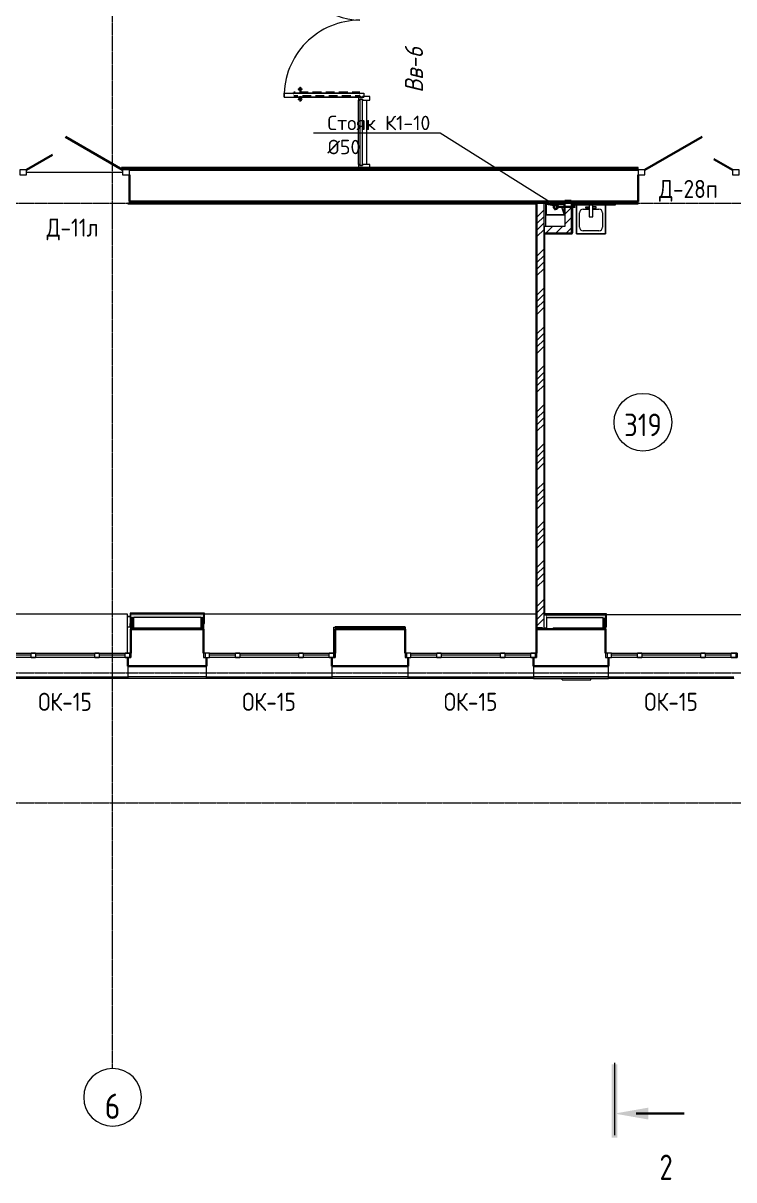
# Model space of a CAD drawing. Header units: millimetres. Extents: x -10178924 to 11692288, y -947381 to 58396.
# Drawn here: x 16811 to 26649, y -280204 to -264191 of the extents above; entities that cross this region are included whole.
import ezdxf
from ezdxf import colors
from ezdxf.entities.mleader import LeaderData, LeaderLine
from ezdxf.math import Vec2, Vec3

# ---------------------------------------------------------------- set-up
doc = ezdxf.new("R2010")
doc.units = ezdxf.units.MM
doc.linetypes.add('ADSK_Линия сетки', pattern=[25, 20, -2.5, 0, -2.5])
doc.linetypes.add('ADSK_Штриховая_ш3 п1_5', pattern=[4.5, 3, -1.5])
for name, color, linetype, lineweight in [('!К1', 32, 'Continuous', 30), ('_ Окна', 7, 'Continuous', 9), ('Аннотация', 7, 'Continuous', 18), ('Витраж', 7, 'Continuous', 9), ('Выноски ВК', 7, 'Continuous', 0), ('Двери', 7, 'Continuous', 9), ('Марки', 7, 'Continuous', 20), ('Марки дверей', 7, 'Continuous', 20), ('Марки окон', 7, 'Continuous', 20), ('Обобщенные модели', 7, 'Continuous', 18), ('Окна', 7, 'Continuous', 9), ('Оси', 253, 'Continuous', 9), ('Панели витража', 7, 'Continuous', 9), ('Перекрытие', 7, 'Continuous', 18), ('Разрезы', 7, 'Continuous', 9), ('Сантехника', 7, 'Continuous', 18), ('Стены внутренние', 7, 'Continuous', 18), ('Стены наружные', 7, 'Continuous', 18), ('Стены несущие', 7, 'Continuous', 30), ('Стены отделка', 7, 'Continuous', 30), ('Стены штриховка', 7, 'Continuous', 9), ('ШТРИХОВКА', 252, 'Continuous', 15)]:
    doc.layers.add(name, color=color, linetype=linetype, lineweight=lineweight)
doc.layers.add('Линии', color=7, linetype='Continuous', lineweight=9, true_color=0x00a600)
doc.styles.add('GOST Common', font='GOST_Common.ttf', dxfattribs={"width": 0.9, "height": 350})
doc.styles.add('GOST Common_2', font='GOST_Common.ttf', dxfattribs={"width": 0.9, "height": 250})
doc.styles.add('GOST Common_3', font='GOST_Common.ttf', dxfattribs={"width": 0.8, "height": 350})
doc.styles.add('GOST Common_B_I', font='', dxfattribs={"width": 0.9, "height": 250})
doc.styles.add('PDF ISOCPEUR', font='isocpeur.ttf')
doc.styles.get('GOST Common_B_I').set_extended_font_data('GOST Common', italic=True, bold=True)
pattern_1 = [(45, (-4e-11, -184652.27), (-70.71068, 70.71068), [])]

# ---------------------------------------------------------------- blocks, each defined once
blk = doc.blocks.new('Витражная двухстворчатая дверь - Входная двухстворчатая левая-6453916-План 3-го этажа')
at = {"layer": 'Двери'}
for p, q in [((-945, 55), (-890, 55)), ((-945, 55), (-945, -825)), ((-890, -825), (-890, 55)), ((890, 55), (945, 55)), ((890, -1045), (890, 55)), ((945, -1045), (945, 55)), ((-945, -825), (-890, -825)), ((890, -1045), (945, -1045)), ((945, -1045), (890, -1045))]:
    blk.add_line(p, q, dxfattribs=at)
for centre, radius, start, end in [((-945, 0), 825, 270, 0), ((925, 0), 1045, 180, 271.0966)]:
    blk.add_arc(centre, radius, start, end, dxfattribs=at)
blk = doc.blocks.new('Системная панель - Стекло - 40мм-6453918-План 3-го этажа')
at = {"layer": 'Панели витража', "lineweight": 18}
for p, q in [((457.5, 40), (-457.5, 40)), ((-457.5, 40), (-457.5, 0)), ((-457.5, 0), (457.5, 0)), ((457.5, 0), (457.5, 40))]:
    blk.add_line(p, q, dxfattribs=at)
blk = doc.blocks.new('Прямоугольный импост - Импост структурный с накладкой - 100мм-5753058-План 3-го этажа')
at = {"layer": 'Витраж'}
for p, q in [((21454, 8829), (21454, 9724)), ((21571, 8829), (21571, 9724))]:
    blk.add_line(p, q, dxfattribs=at)
blk = doc.blocks.new('Прямоугольный импост - Импост структурный с накладкой - 160мм-6453677-План 3-го этажа')
at = {"layer": 'Витраж', "lineweight": 18}
for p, q in [((-25, 0), (-25, 17)), ((-25, 17), (25, 17)), ((-15, 0), (-25, 0)), ((-15, -40), (-15, 0)), ((25, 0), (15, 0)), ((15, 0), (15, -40)), ((25, 17), (25, 0)), ((-25, -140), (-25, -40)), ((-25, -40), (-15, -40)), ((25, -140), (-25, -140)), ((15, -40), (25, -40)), ((25, -40), (25, -140))]:
    blk.add_line(p, q, dxfattribs=at)
blk = doc.blocks.new('Прямоугольный импост - Импост структурный с накладкой - 160мм-6453686-План 3-го этажа')
at = {"layer": 'Витраж', "lineweight": 18}
for p, q in [((-50, 0), (-50, 17)), ((-50, 17), (0, 17)), ((-40, 0), (-50, 0)), ((-40, -40), (-40, 0)), ((0, 0), (-10, 0)), ((-10, 0), (-10, -40)), ((0, 17), (0, 0)), ((-50, -140), (-50, -40)), ((-50, -40), (-40, -40)), ((0, -140), (-50, -140)), ((-10, -40), (0, -40)), ((0, -40), (0, -140))]:
    blk.add_line(p, q, dxfattribs=at)
blk = doc.blocks.new('Дверь-Alumark_двупольная с глухим окном_S70 - 1400х2200 алюм ост Д30п-6129808-План 3-го этажа')
at = {"layer": 'Двери', "lineweight": 30}
for p, q in [((-480, 220), (312, 677)), ((730, 220), (475, 367))]:
    blk.add_line(p, q, dxfattribs=at)
at = {"layer": 'Двери'}
for p, q in [((-575, 220), (-575, 150)), ((-480, 220), (-575, 220)), ((-480, 150), (-480, 220)), ((730, 220), (730, 150)), ((825, 220), (730, 220)), ((825, 150), (825, 220)), ((-575, 150), (-480, 150)), ((730, 150), (825, 150))]:
    blk.add_line(p, q, dxfattribs=at)
blk = doc.blocks.new('Дверь-Alumark_двупольная с глухим окном_S70 - 1520х2200 алюм ост Д-11л-6129591-План 3-го этажа')
at = {"layer": 'Двери', "lineweight": 30}
for p, q in [((790, 220), (-2, 677)), ((-540, 220), (-181, 427))]:
    blk.add_line(p, q, dxfattribs=at)
at = {"layer": 'Двери'}
for p, q in [((-635, 220), (-635, 150)), ((-540, 220), (-635, 220)), ((-540, 150), (-540, 220)), ((790, 220), (790, 150)), ((885, 220), (790, 220)), ((885, 150), (885, 220)), ((-635, 150), (-540, 150)), ((790, 150), (885, 150))]:
    blk.add_line(p, q, dxfattribs=at)
blk = doc.blocks.new('GM_Отверстие прямоугольное _в плите_ - Отверстие-V7-План 3-го этажа')
at = {"layer": 'Обобщенные модели'}
for p, q in [((-75, -125), (-75, 125)), ((-75, 125), (75, 125)), ((75, 125), (-75, 125)), ((-75, 125), (-75, -125)), ((-75, -125), (-37.5, 87.5)), ((-37.5, 87.5), (75, 125)), ((75, 125), (75, -125)), ((75, -125), (75, 125)), ((75, -125), (-75, -125)), ((-75, -125), (75, -125))]:
    blk.add_line(p, q, dxfattribs=at)
for start, end in [(360, 180), (180, 360), (60, 165), (300, 360), (195, 270)]:
    blk.add_arc((0, 0), 2.5, start, end, dxfattribs=at)
blk = doc.blocks.new('окно трехпол с фрамугой - 1800 и 1820х2300_h___нов_ ок15-2116658-План 3-го этажа')
at = {"layer": '_ Окна', "lineweight": 18}
for p, q in [((-910, 75), (-910, 135)), ((-910, 135), (-830, 135)), ((-830, 75), (-910, 75)), ((-830, 135), (-830, 75)), ((-470, 75), (-470, 135)), ((-470, 135), (-410, 135)), ((-410, 75), (-470, 75)), ((-410, 135), (-410, 75)), ((410, 75), (410, 135)), ((410, 135), (470, 135)), ((470, 75), (410, 75)), ((470, 135), (470, 75)), ((830, 135), (830, 75)), ((910, 135), (830, 135)), ((830, 75), (910, 75)), ((910, 75), (910, 135))]:
    blk.add_line(p, q, dxfattribs=at)
at = {"layer": '_ Окна'}
for p, q in [((-890, 75), (-890, 135)), ((-830, 105), (-470, 105)), ((-410, 105), (410, 105)), ((470, 105), (830, 105)), ((890, 75), (890, 135))]:
    blk.add_line(p, q, dxfattribs=at)
at = {"layer": 'Окна'}
for p, q in [((-910, 135), (-910, 75)), ((-830, 135), (-910, 135)), ((-910, 75), (-830, 75)), ((-830, 135), (-470, 135)), ((-470, 75), (-830, 75)), ((-410, 135), (-470, 135)), ((-470, 75), (-410, 75)), ((-410, 135), (410, 135)), ((410, 75), (-410, 75)), ((470, 135), (410, 135)), ((410, 75), (470, 75)), ((470, 135), (830, 135)), ((830, 75), (470, 75)), ((910, 135), (830, 135)), ((830, 75), (910, 75)), ((910, 75), (910, 135))]:
    blk.add_line(p, q, dxfattribs=at)
blk = doc.blocks.new('окно трехпол с фрамугой - 1800 и 1820х2300_h___нов_ ок15-V12-План 3-го этажа')
at = {"layer": '_ Окна', "lineweight": 18}
for p, q in [((-910, 75), (-910, 135)), ((-910, 135), (-830, 135)), ((-830, 75), (-910, 75)), ((-830, 135), (-830, 75)), ((-470, 75), (-470, 135)), ((-470, 135), (-410, 135)), ((-410, 75), (-470, 75)), ((-410, 135), (-410, 75)), ((410, 75), (410, 135)), ((410, 135), (470, 135)), ((470, 75), (410, 75)), ((470, 135), (470, 75)), ((830, 135), (830, 75)), ((910, 135), (830, 135)), ((830, 75), (910, 75)), ((910, 75), (910, 135))]:
    blk.add_line(p, q, dxfattribs=at)
at = {"layer": '_ Окна'}
for p, q in [((-890, 75), (-890, 135)), ((-830, 105), (-470, 105)), ((-410, 105), (410, 105)), ((470, 105), (830, 105)), ((890, 75), (890, 135))]:
    blk.add_line(p, q, dxfattribs=at)
at = {"layer": 'Окна'}
for p, q in [((-910, 135), (-910, 75)), ((-830, 135), (-910, 135)), ((-910, 75), (-830, 75)), ((-830, 135), (-470, 135)), ((-470, 75), (-830, 75)), ((-410, 135), (-470, 135)), ((-470, 75), (-410, 75)), ((-410, 135), (410, 135)), ((410, 75), (-410, 75)), ((470, 135), (410, 135)), ((410, 75), (470, 75)), ((470, 135), (830, 135)), ((830, 75), (470, 75)), ((910, 135), (830, 135)), ((830, 75), (910, 75)), ((910, 75), (910, 135))]:
    blk.add_line(p, q, dxfattribs=at)
blk = doc.blocks.new('окно трехпол с фрамугой - 1800 и 1820х2300_h___нов_ ок15-V14-План 3-го этажа')
at = {"layer": '_ Окна', "lineweight": 18}
for p, q in [((-910, 75), (-910, 135)), ((-910, 135), (-830, 135)), ((-830, 75), (-910, 75)), ((-830, 135), (-830, 75)), ((-470, 75), (-470, 135)), ((-470, 135), (-410, 135)), ((-410, 75), (-470, 75)), ((-410, 135), (-410, 75)), ((410, 75), (410, 135)), ((410, 135), (470, 135)), ((470, 75), (410, 75)), ((470, 135), (470, 75)), ((830, 135), (830, 75)), ((910, 135), (830, 135)), ((830, 75), (910, 75)), ((910, 75), (910, 135))]:
    blk.add_line(p, q, dxfattribs=at)
at = {"layer": '_ Окна'}
for p, q in [((-890, 75), (-890, 135)), ((-830, 105), (-470, 105)), ((-410, 105), (410, 105)), ((470, 105), (830, 105)), ((890, 75), (890, 135))]:
    blk.add_line(p, q, dxfattribs=at)
at = {"layer": 'Окна'}
for p, q in [((-910, 135), (-910, 75)), ((-830, 135), (-910, 135)), ((-910, 75), (-830, 75)), ((-830, 135), (-470, 135)), ((-470, 75), (-830, 75)), ((-410, 135), (-470, 135)), ((-470, 75), (-410, 75)), ((-410, 135), (410, 135)), ((410, 75), (-410, 75)), ((470, 135), (410, 135)), ((410, 75), (470, 75)), ((470, 135), (830, 135)), ((830, 75), (470, 75)), ((910, 135), (830, 135)), ((830, 75), (910, 75)), ((910, 75), (910, 135))]:
    blk.add_line(p, q, dxfattribs=at)
blk = doc.blocks.new('GM_Отверстие прямоугольное _в плите_ - Отверстие-V21-План 3-го этажа')
at = {"layer": 'Обобщенные модели'}
for p, q in [((-75, -125), (-75, 125)), ((-75, 125), (75, 125)), ((75, 125), (-75, 125)), ((-75, 125), (-75, -125)), ((-75, -125), (-37.5, 87.5)), ((-37.5, 87.5), (75, 125)), ((75, 125), (75, -125)), ((75, -125), (75, 125)), ((75, -125), (-75, -125)), ((-75, -125), (75, -125))]:
    blk.add_line(p, q, dxfattribs=at)
for start, end in [(360, 180), (180, 360), (60, 165), (300, 360), (195, 270)]:
    blk.add_arc((0, 0), 2.5, start, end, dxfattribs=at)
blk = doc.blocks.new('SND_2D_Раковина - 400х400-V30-План 3-го этажа')
at = {"layer": 'Сантехника'}
for p, q in [((-200, 180), (-200, -220)), ((-200, -220), (-200, 180)), ((-25, 180), (-25, 15)), ((25, 15), (25, 180)), ((200, -220), (200, 180)), ((200, 180), (200, -220)), ((-160, -130), (-160, 70)), ((-110, 120), (-25, 120)), ((-70, 150), (-25, 150)), ((-70, 135), (-70, 150)), ((-25, 135), (-70, 135)), ((-25, 15), (25, 15)), ((70, 150), (25, 150)), ((25, 135), (70, 135)), ((25, 120), (110, 120)), ((70, 135), (70, 150)), ((160, 70), (160, -130)), ((-200, -220), (200, -220)), ((200, -220), (-200, -220)), ((110, -180), (-110, -180))]:
    blk.add_line(p, q, dxfattribs=at)
for centre, start, end in [((-110, 70), 90, 180), ((110, 70), 0, 90), ((-110, -130), 180, 270), ((110, -130), 270, 0)]:
    blk.add_arc(centre, 50, start, end, dxfattribs=at)
blk = doc.blocks.new('Ось сетки - Круг_Ø8 мм-8258-План 3-го этажа')
at = {"layer": 'Оси', "lineweight": 20}
for start, end in [(360, 180), (180, 360)]:
    blk.add_arc((0, 0), 4, start, end, dxfattribs=at)
blk = doc.blocks.new('Разрез - Номер вида спереди_3_5 мм-16061-План 3-го этажа')
at = {"layer": 'Разрезы'}
for points in [[(9.8, 0.4), (9.8, -0.39), (-0.33, -0.39), (-0.33, 0.4)], [(2.18, -4.67), (3, 0), (3.82, -4.67)]]:
    blk.add_hatch(color=256, dxfattribs=at).paths.add_polyline_path(points)
at = {"layer": 'Разрезы', "lineweight": 30}
blk.add_line((3, -3), (3, -9.66), dxfattribs=at)
blk = doc.blocks.new('3 этаж')
at = {"layer": 'Стены внутренние', "lineweight": 9, "true_color": 0x005b00}
h = blk.add_hatch(dxfattribs=at)
h.set_pattern_fill('FP_4', color=98, style=0, pattern_type=2)
h.set_pattern_definition(pattern_1)
h.paths.add_polyline_path([(24309, -176679), (24397, -176679), (24397, -176334), (24309, -176334), (24309, -176547)])
h = blk.add_hatch(dxfattribs=at)
h.set_pattern_fill('FP_4', color=98, style=0, pattern_type=2)
h.set_pattern_definition(pattern_1)
h.paths.add_polyline_path([(24022, -176767), (24397, -176767), (24397, -176679), (24022, -176679)])
at = {"layer": 'Стены внутренние'}
for points in [[(19269, -182086), (19309, -182086), (19309, -182046), (18304, -182046), (18304, -182086), (19130, -182086)], [(24059, -182234), (24059, -182054), (24047, -182054), (24047, -182234)], [(24874, -182094), (24874, -182054), (24059, -182054), (24059, -182094), (24857, -182094)], [(18344, -182234), (18344, -182086), (18304, -182086), (18304, -182234)], [(19309, -182234), (19309, -182086), (19269, -182086), (19269, -182234), (19294, -182234)], [(24874, -182234), (24874, -182094), (24834, -182094), (24834, -182234), (24857, -182234)]]:
    blk.add_hatch(color=256, dxfattribs=at).paths.add_polyline_path(points)
at = {"layer": 'Стены штриховка'}
h = blk.add_hatch(dxfattribs=at)
h.set_pattern_fill('ANSI34', color=256, scale=20)
h.set_pattern_definition([(45, (-4e-11, -184652.27), (-269.4077, 269.4077), []), (45, (89.8, -184652.27), (-269.4077, 269.4077), []), (45, (179.6, -184652.27), (-269.4077, 269.4077), []), (45, (269.4, -184652.27), (-269.4077, 269.4077), [])])
h.paths.add_polyline_path([(24022, -182254), (24022, -176344), (23922, -176344), (23922, -182254)])
at = {"layer": 'Линии', "color": 7, "linetype": 'ADSK_Штриховая_ш3 п1_5', "lineweight": 30}
for p, q in [((20559, -174876), (20558, -174823)), ((20558, -174823), (21471, -174823)), ((20651, -174823), (20646, -174778)), ((21471, -174823), (21471, -174876)), ((21471, -174876), (20559, -174876)), ((20651, -174876), (20646, -174920))]:
    blk.add_line(p, q, dxfattribs=at)
for centre in [(20646, -174778), (20646, -174920)]:
    blk.add_circle(centre, 17, dxfattribs=at)
at = {"layer": 'Линии', "color": 7}
blk.add_circle((25391, -179389), 400, dxfattribs=at)
at = {"layer": 'Оси', "linetype": 'ADSK_Линия сетки'}
for p, q in [((18050, -188335), (18050, -170836)), ((-10559, -176357), (56005, -176357)), ((-10559, -182857), (50648, -182857)), ((-10559, -184657), (50648, -184657))]:
    blk.add_line(p, q, dxfattribs=at)
at = {"layer": 'Перекрытие'}
for p, q in [((16859, -175925), (18189, -175925)), ((24047, -176334), (24047, -176344)), ((18257, -182046), (15671, -182046)), ((18257, -182584), (18257, -182046)), ((23910, -182046), (19321, -182046)), ((29544, -182054), (24886, -182054)), ((21114, -182584), (21114, -182226)), ((21114, -182226), (21129, -182226)), ((22099, -182226), (22099, -182584))]:
    blk.add_line(p, q, dxfattribs=at)
at = {"layer": 'Разрезы', "lineweight": 20}
blk.add_line((24997, -188258), (24997, -189260), dxfattribs=at)
at = {"layer": 'Стены внутренние'}
for p, q in [((18257, -182073), (18292, -182073)), ((18292, -182085), (18257, -182085))]:
    blk.add_line(p, q, dxfattribs=at)
at = {"layer": 'Стены наружные'}
for p, q in [((18257, -182222), (18292, -182222)), ((18292, -182222), (18292, -182174)), ((16524, -182914), (18259, -182914)), ((16524, -182934), (18259, -182934)), ((18283, -182935), (16529, -182935)), ((18283, -182935), (18283, -182934)), ((19349, -182914), (21084, -182914)), ((21084, -182934), (19349, -182934)), ((19349, -182934), (19349, -182935)), ((21104, -182935), (19349, -182935)), ((21104, -182935), (21104, -182934)), ((22139, -182914), (23874, -182914)), ((23874, -182934), (22139, -182934)), ((22139, -182934), (22139, -182935)), ((23874, -182935), (22139, -182935)), ((23874, -182935), (23874, -182934)), ((24914, -182914), (26649, -182914)), ((26649, -182934), (24914, -182934)), ((24914, -182934), (24914, -182935)), ((26649, -182935), (24914, -182935)), ((26649, -182935), (26649, -182934))]:
    blk.add_line(p, q, dxfattribs=at)
at = {"layer": 'Стены несущие'}
for p, q in [((18284, -175894), (25324, -175894)), ((18284, -175964), (18284, -176334)), ((25324, -176334), (25324, -175964)), ((25324, -176334), (18284, -176334)), ((18304, -182254), (18304, -182584)), ((19309, -182254), (18304, -182254)), ((19309, -182584), (19309, -182254)), ((21129, -182254), (21129, -182584)), ((22099, -182254), (21129, -182254)), ((22099, -182584), (22099, -182254)), ((23919, -182254), (23919, -182584)), ((23919, -182254), (24874, -182254)), ((24874, -182584), (24874, -182254)), ((18259, -182644), (18259, -182764)), ((19349, -182764), (19349, -182644)), ((21084, -182644), (21084, -182764)), ((22139, -182764), (22139, -182644)), ((23874, -182644), (23874, -182764)), ((24914, -182764), (24914, -182644)), ((19349, -182764), (18259, -182764)), ((22139, -182764), (21084, -182764)), ((24914, -182764), (23874, -182764))]:
    blk.add_line(p, q, dxfattribs=at)
at = {"layer": 'Стены отделка', "lineweight": 9}
for p, q in [((18174, -175862), (18174, -175874)), ((25324, -175862), (18174, -175862)), ((18174, -175874), (18284, -175874)), ((18284, -175874), (18284, -175894)), ((25324, -175894), (25324, -175862)), ((24000, -176354), (18260, -176354)), ((18260, -176354), (18260, -176366)), ((18260, -176366), (23910, -176366)), ((18284, -176334), (18284, -176354)), ((23910, -176354), (23910, -182254)), ((24047, -176344), (23922, -176344)), ((23922, -176344), (23922, -182254)), ((24000, -176354), (24000, -176334)), ((24022, -182254), (24022, -176344)), ((24047, -176679), (24047, -176344)), ((24150, -176334), (24150, -176354)), ((25234, -176354), (24150, -176354)), ((24397, -176321), (24309, -176321)), ((24309, -176321), (24309, -176679)), ((24397, -176321), (24397, -176767)), ((24422, -176379), (25010, -176379)), ((24422, -176767), (24422, -176379)), ((25010, -176379), (25010, -176354)), ((25010, -176366), (25324, -176366)), ((25324, -176366), (25324, -176334)), ((24309, -176679), (24022, -176679)), ((24022, -176767), (24422, -176767)), ((24059, -176773), (24032, -176773)), ((24034, -182042), (24034, -176779)), ((24034, -176779), (24409, -176779)), ((24059, -176767), (24059, -176773)), ((24409, -176779), (24409, -176767)), ((18292, -182036), (18292, -182174)), ((19319, -182034), (18294, -182034)), ((19309, -182046), (18304, -182046)), ((18304, -182254), (18304, -182046)), ((19309, -182046), (19309, -182254)), ((19321, -182174), (19321, -182036)), ((24019, -182054), (24019, -182234)), ((24019, -182054), (24874, -182054)), ((24884, -182042), (24034, -182042)), ((24874, -182054), (24874, -182254)), ((24886, -182222), (24886, -182044)), ((18292, -182174), (18304, -182174)), ((18304, -182234), (18344, -182234)), ((18344, -182086), (19269, -182086)), ((18344, -182234), (18344, -182086)), ((18344, -182234), (19309, -182234)), ((19269, -182086), (19269, -182234)), ((19309, -182174), (19321, -182174)), ((21129, -182222), (21129, -182254)), ((22099, -182222), (21129, -182222)), ((22099, -182254), (22099, -182222)), ((24000, -182234), (23919, -182234)), ((23919, -182234), (23919, -182254)), ((24000, -182254), (24000, -182234)), ((24019, -182234), (24059, -182234)), ((24059, -182094), (24834, -182094)), ((24059, -182234), (24059, -182094)), ((24150, -182234), (24150, -182254)), ((24150, -182234), (24874, -182234)), ((24834, -182094), (24834, -182234)), ((24874, -182222), (24886, -182222)), ((23910, -182254), (23919, -182254)), ((18259, -182764), (18259, -182934)), ((19349, -182764), (19349, -182764)), ((19349, -182934), (19349, -182764)), ((21084, -182764), (21084, -182934)), ((22139, -182934), (22139, -182764)), ((23874, -182764), (23874, -182934)), ((24914, -182934), (24914, -182764)), ((19349, -182914), (18259, -182914)), ((18259, -182934), (19349, -182934)), ((22139, -182914), (21084, -182914)), ((21084, -182934), (22139, -182934)), ((24914, -182914), (23874, -182914)), ((23874, -182934), (24914, -182934)), ((23874, -182935), (24271, -182935)), ((24271, -182954), (24271, -182934)), ((24271, -182954), (24671, -182954)), ((24671, -182954), (24671, -182935)), ((24671, -182935), (24914, -182935))]:
    blk.add_line(p, q, dxfattribs=at)
at = {"layer": 'Стены штриховка'}
for p, q in [((25324, -175864), (18174, -175864)), ((25324, -175874), (18284, -175874)), ((18260, -176364), (23912, -176364)), ((23912, -176364), (23912, -182254)), ((24407, -176364), (25324, -176364)), ((24407, -176767), (24407, -176364)), ((24413, -176370), (25010, -176370)), ((24413, -176767), (24413, -176370)), ((25234, -176354), (25324, -176354)), ((24022, -176679), (24022, -176767)), ((24032, -182044), (24032, -176773)), ((24059, -176773), (24059, -176777)), ((24059, -176777), (24409, -176777)), ((18294, -182034), (18292, -182034)), ((18292, -182034), (18292, -182036)), ((19321, -182036), (18292, -182036)), ((18294, -182034), (18294, -182174)), ((19319, -182174), (19319, -182034)), ((19321, -182034), (19319, -182034)), ((19321, -182036), (19321, -182034)), ((24886, -182044), (24032, -182044)), ((24884, -182222), (24884, -182042)), ((24886, -182042), (24884, -182042)), ((24886, -182044), (24886, -182042)), ((22099, -182224), (21129, -182224)), ((22099, -182234), (21129, -182234))]:
    blk.add_line(p, q, dxfattribs=at)
at = {"layer": 'Витраж', "extrusion": (0, 0, -1), "rotation": 270}
for name, p in [('Прямоугольный импост - Импост структурный с накладкой - 160мм-6453677-План 3-го этажа', (-21471, -174903)), ('Прямоугольный импост - Импост структурный с накладкой - 160мм-6453686-План 3-го этажа', (-21471, -175873))]:
    blk.add_blockref(name, p, dxfattribs=at)
at = {"layer": 'Витраж'}
blk.add_blockref('Прямоугольный импост - Импост структурный с накладкой - 100мм-5753058-План 3-го этажа', (0, -184652), dxfattribs=at)
at = {"layer": 'Двери', "rotation": 270}
blk.add_blockref('Витражная двухстворчатая дверь - Входная двухстворчатая левая-6453916-План 3-го этажа', (21471, -173943), dxfattribs=at)
at = {"layer": 'Двери'}
for name, p in [('Дверь-Alumark_двупольная с глухим окном_S70 - 1520х2200 алюм ост Д-11л-6129591-План 3-го этажа', (17399, -176114)), ('Дверь-Alumark_двупольная с глухим окном_S70 - 1400х2200 алюм ост Д30п-6129808-План 3-го этажа', (25899, -176114))]:
    blk.add_blockref(name, p, dxfattribs=at)
at = {"layer": 'Обобщенные модели', "rotation": 270}
for name in ['GM_Отверстие прямоугольное _в плите_ - Отверстие-V7-План 3-го этажа', 'GM_Отверстие прямоугольное _в плите_ - Отверстие-V21-План 3-го этажа', 'GM_Отверстие прямоугольное _в плите_ - Отверстие-V21-План 3-го этажа']:
    blk.add_blockref(name, (24175, -176445), dxfattribs=at)
at = {"layer": 'Окна', "rotation": 180}
for name, p in [('окно трехпол с фрамугой - 1800 и 1820х2300_h___нов_ ок15-V12-План 3-го этажа', (17394, -182509)), ('окно трехпол с фрамугой - 1800 и 1820х2300_h___нов_ ок15-2116658-План 3-го этажа', (20219, -182509)), ('окно трехпол с фрамугой - 1800 и 1820х2300_h___нов_ ок15-V14-План 3-го этажа', (23009, -182509)), ('окно трехпол с фрамугой - 1800 и 1820х2300_h___нов_ ок15-2116658-План 3-го этажа', (25784, -182509))]:
    blk.add_blockref(name, p, dxfattribs=at)
at = {"layer": 'Оси', "lineweight": 20, "xscale": 99.99999999999993, "yscale": 99.99999999999993, "zscale": 99.99999999999993}
blk.add_blockref('Ось сетки - Круг_Ø8 мм-8258-План 3-го этажа', (18050, -188735), dxfattribs=at)
at = {"layer": 'Панели витража', "rotation": 270}
blk.add_blockref('Системная панель - Стекло - 40мм-6453918-План 3-го этажа', (21471, -175376), dxfattribs=at)
at = {"layer": 'Разрезы', "lineweight": 50, "xscale": 99.99999999999996, "yscale": 99.99999999999996, "zscale": 99.99999999999996, "rotation": 90}
blk.add_blockref('Разрез - Номер вида спереди_3_5 мм-16061-План 3-го этажа', (24997, -189260), dxfattribs=at)
at = {"layer": 'Сантехника'}
blk.add_blockref('SND_2D_Раковина - 400х400-V30-План 3-го этажа', (24672, -176559), dxfattribs=at)
at = {"layer": 'Аннотация', "lineweight": 9, "insert": (25391, -179426), "char_height": 312.5, "width": 520.21, "attachment_point": 5, "line_spacing_factor": 1.022766, "style": 'GOST Common'}
blk.add_mtext('319', dxfattribs=at)
at = {"layer": 'Марки', "lineweight": 9, "insert": (22221, -174511), "char_height": 250, "width": 696.6, "attachment_point": 5, "rotation": 90, "line_spacing_factor": 1.022766, "style": 'GOST Common_B_I'}
blk.add_mtext('\\pxqc,t4.572,9.144,13.716,18.288,22.86,27.432,32.004,36.576,41.148,45.72,50.292,54.864,59.436,64.008,68.58,73.152,77.724,82.296,86.868,91.44,96.012,100.584,105.156,109.728,114.3,118.872,123.444,128.016,132.588,137.16,141.732,146.304;{Вв-6}', dxfattribs=at)
at = {"layer": 'Марки дверей', "lineweight": 9, "char_height": 250, "attachment_point": 5, "line_spacing_factor": 1.022766, "style": 'GOST Common_2'}
for s, insert, width in [('\\pxqc,t1.8,3.6,5.4,7.2,9,10.8,12.6,14.4,16.2,18,19.8,21.6,23.4,25.2,27,28.8,30.6,32.4,34.2,36,37.8,39.6,41.4,43.2,45,46.8,48.6,50.4,52.2,54,55.8,57.6;{Д-28п}', (26020, -176185), 851.4), ('\\pxqc,t1.8,3.6,5.4,7.2,9,10.8,12.6,14.4,16.2,18,19.8,21.6,23.4,25.2,27,28.8,30.6,32.4,34.2,36,37.8,39.6,41.4,43.2,45,46.8,48.6,50.4,52.2,54,55.8,57.6;{Д-11л}', (17494, -176720), 756)]:
    blk.add_mtext(s, dxfattribs=dict(at, insert=insert, width=width))
at = {"layer": 'Марки окон', "lineweight": 9, "char_height": 250, "width": 797.4, "attachment_point": 5, "line_spacing_factor": 1.022766, "style": 'GOST Common_2'}
for insert in [(17391, -183260), (20215, -183260), (23005, -183260), (25780, -183260)]:
    blk.add_mtext('\\pxqc,t1.8,3.6,5.4,7.2,9,10.8,12.6,14.4,16.2,18,19.8,21.6,23.4,25.2,27,28.8,30.6,32.4,34.2,36,37.8,39.6,41.4,43.2,45,46.8,48.6,50.4,52.2,54,55.8,57.6;{ОК-15}', dxfattribs=dict(at, insert=insert))
at = {"layer": 'Оси', "insert": (18049, -188858), "char_height": 350, "width": 232.2, "attachment_point": 5, "line_spacing_factor": 1.022766, "style": 'GOST Common'}
blk.add_mtext('\\pxqc,t0.25714,0.51429,0.77143,1.02857,1.28571,1.54286,1.8,2.05714,2.31429,2.57143,2.82857,3.08571,3.34286,3.6,3.85714,4.11429,4.37143,4.62857,4.88571,5.14286,5.4,5.65714,5.91429,6.17143,6.42857,6.68571,6.94286,7.2,7.45714,7.71429,7.97143,8.22857;{6}', dxfattribs=at)
at = {"layer": 'Разрезы', "insert": (25711, -189703), "char_height": 350, "width": 206.4, "attachment_point": 5, "line_spacing_factor": 1.022766, "style": 'GOST Common_3'}
blk.add_mtext('\\pxqc,t2.90286,5.80571,8.70857,11.61143,14.51429,17.41714,20.32,23.22286,26.12571,29.02857,31.93143,34.83429,37.73714,40.64,43.54286,46.44571,49.34857,52.25143,55.15429,58.05714,60.96,63.86286,66.76571,69.66857,72.57143,75.47429,78.37714,81.28,84.18286,87.08571,89.98857,92.89143;{2}', dxfattribs=at)
blk = doc.blocks.new('_None')

msp = doc.modelspace()

# ---------------------------------------------------------------- linework, layer by layer
at = {"layer": '!К1'}
msp.add_lwpolyline([(24184.9, -266733.2), (24453.3, -266733.2)], dxfattribs=at)
msp.add_circle((24184.9, -266733.2), 30, dxfattribs=at)

# ---------------------------------------------------------------- block references
at = {"layer": 'ШТРИХОВКА'}
msp.add_blockref('3 этаж', (0, -90326.7), dxfattribs=at)

# ---------------------------------------------------------------- leaders
at = {"layer": 'Выноски ВК', "ltscale": 50}
ml = msp.add_multileader_mtext('Standard', dxfattribs=at)
ml.set_content('Стояк К1-10 ^J%%C50', color=256, style='PDF ISOCPEUR')
ml.set_leader_properties(color=256, linetype='ByLayer', lineweight=-1)
ml.set_arrow_properties(name='NONE')
ml.build(insert=Vec2(0, 0))
ml.multileader.update_dxf_attribs({"text_left_attachment_type": 6, "text_right_attachment_type": 6, "dogleg_length": 100, "arrow_head_size": 300})
ctx = ml.context
ctx.base_point, ctx.char_height, ctx.arrow_head_size, ctx.landing_gap_size, ctx.plane_origin = Vec3(21022.9, -265712.3), 200, 300, 0, Vec3(16905.6, -262984.2)
ctx.left_attachment, ctx.right_attachment = 6, 6
notes = []
notes.append((ctx, [(1, (1, 1, 0), (22582.9, -265712.3), (-1, 0), 100, [(1, [(24150, -266696.4)], 0, [])])]))
ctx.mtext.insert, ctx.mtext.flow_direction = Vec3(21022.9, -265472.3), 5
for ctx, leaders in notes:
    for number, flags, end, landing, length, lines in leaders:
        leader = LeaderData()
        leader.index, (leader.has_last_leader_line, leader.has_dogleg_vector, leader.attachment_direction) = number, flags
        leader.last_leader_point, leader.dogleg_vector, leader.dogleg_length = Vec3(end), Vec3(landing), length
        for number, points, colour, breaks in lines:
            line = LeaderLine()
            line.index, line.vertices, line.color, line.breaks = number, Vec3.list(points), colors.encode_raw_color(colour), breaks
            leader.lines.append(line)
        ctx.leaders.append(leader)

doc.saveas('drawing.dxf')
